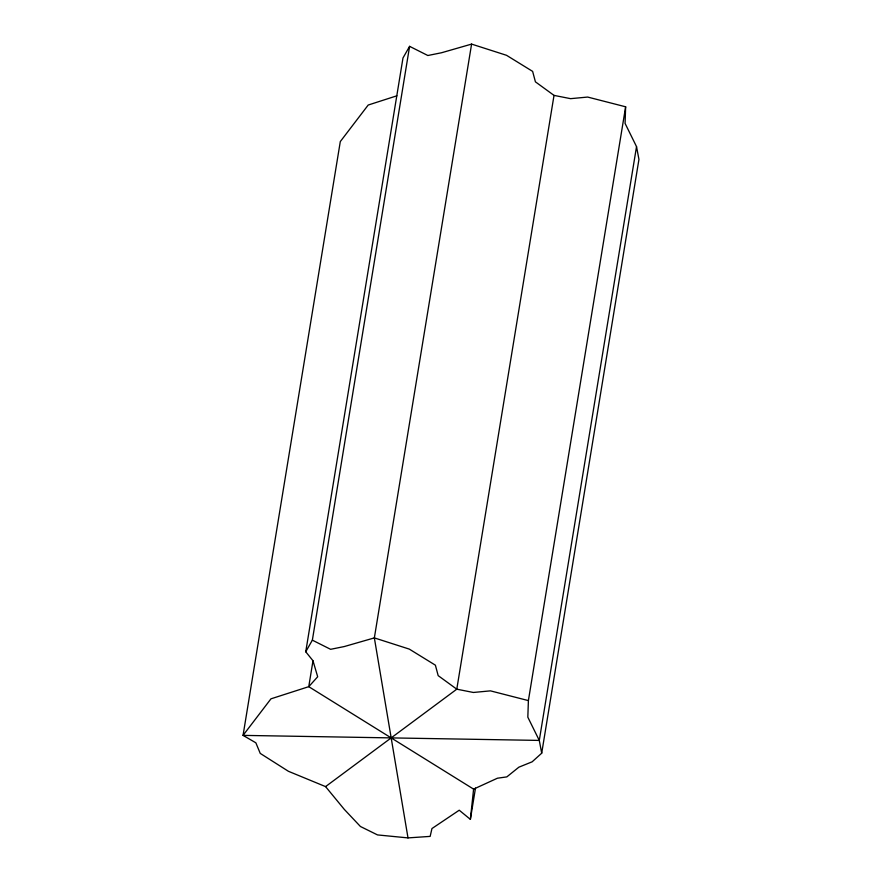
<?xml version="1.0" encoding="UTF-8"?>
<svg xmlns="http://www.w3.org/2000/svg" width="882" height="882" viewBox="0 0 882 882"><rect width="100%" height="100%" fill="white"/><g stroke="black" fill="none" stroke-linecap="round" stroke-linejoin="round"><path stroke-width="1.32" d="M312.978 660.85L308.755 686.67L317.685 676.77L312.978 660.739L305.745 651.776L402.986 57.969L409.601 46.349L427.847 55.511L441.518 52.755L471.594 44.1L506.544 55.312L532.629 71.387L535.418 81.839L554.017 95.388L570.599 98.663L587.677 97.064L625.636 106.799L528.395 700.595L527.833 717.198L539.288 740.417L541.702 753.195L532.144 761.816L518.881 767.175L506.83 776.888L497.426 778.211L473.601 789.125L308.755 686.67L270.961 698.831L243.057 735.379L255.857 742.809L260.245 753.404L288.414 771.287L325.568 786.612L344.311 809.4L360.418 826.489L377.518 834.923L408.002 837.9L430.151 836.39L431.96 828.54L459.235 810.216L470.371 819.356L475.486 788.111M625.636 106.799L625.073 123.392L636.528 146.621L638.943 159.399L541.702 753.195M470.371 819.356L473.601 789.125M305.745 651.776L312.36 640.156L409.601 46.349M471.594 44.1L374.354 637.895L408.002 837.9M554.017 95.388L456.788 689.184L325.568 786.612M636.528 146.621L539.288 740.417L243.057 735.379L340.298 141.583L368.202 105.035L396.867 95.807M528.395 700.595L490.447 690.86L473.369 692.469L456.788 689.184L438.178 675.634L435.388 665.182L409.303 649.108L374.354 637.895L344.278 646.55L330.607 649.317L312.36 640.156"/></g></svg>
